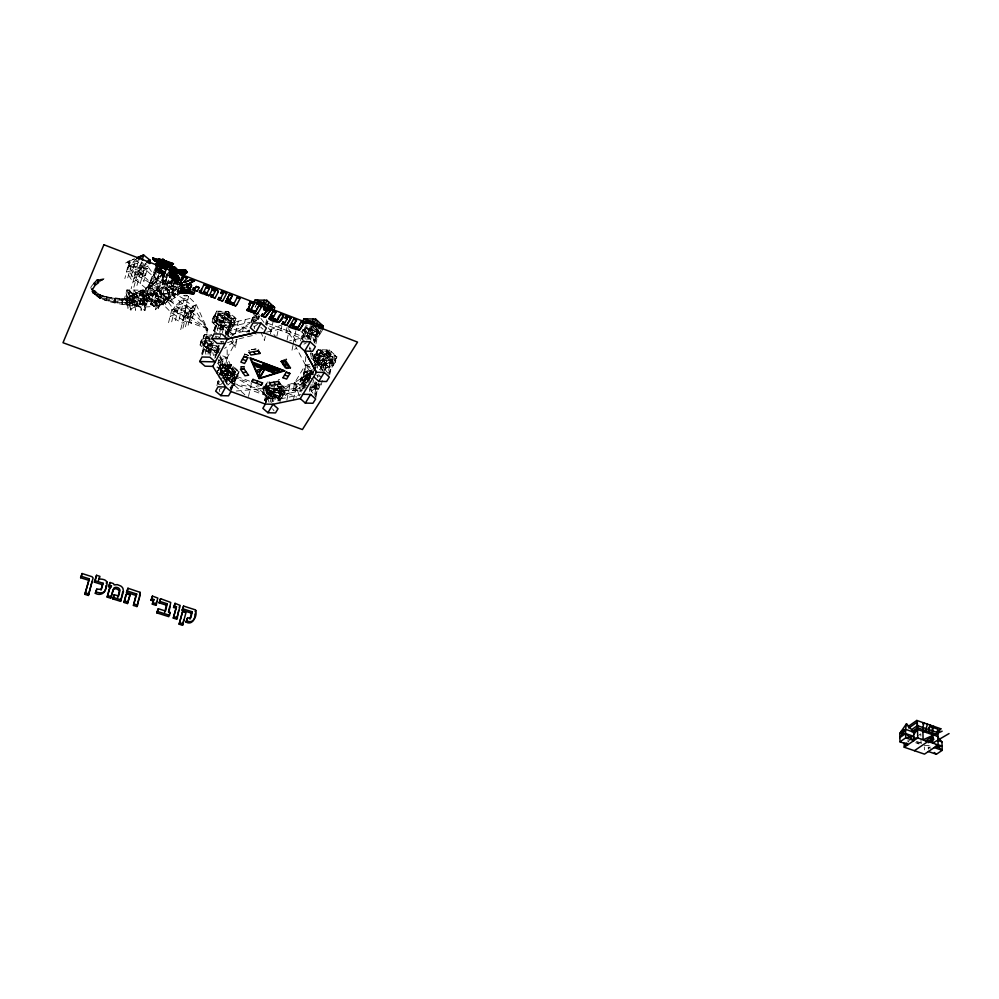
<?xml version="1.0" encoding="UTF-8"?>
<svg xmlns="http://www.w3.org/2000/svg" width="999" height="999" viewBox="0 0 999 999"><rect width="100%" height="100%" fill="white"/><g stroke="black" fill="none" stroke-linecap="round" stroke-linejoin="round"><path stroke-width="0.75" stroke-dasharray="5 3.75" d="M91.858 289.148L93.019 293.107L99.363 297.864L106.631 300.674L106.706 296.865L100.05 294.867L92.67 290.909L92.058 291.72C102.835 303.246 120.23 303.559 134.915 306.331C152.347 308.391 166.833 305.319 180.444 293.119L181.668 286.75M171.928 271.029L166.408 273.938L161.613 275.062C154.545 289.473 137.462 288.699 127.273 298.701L114.985 298.214L114.897 302.747L114.985 298.214L106.706 296.865L106.631 300.674L106.756 297.128L99.663 295.005L93.556 290.372L99.85 295.105L99.55 298.039L93.019 293.107L92.832 289.373L93.894 292.894C110.002 305.706 137.874 306.156 153.933 293.144C161.139 286.626 166.933 273.589 178.334 275.324M106.756 297.128L127.735 299.363L136.963 293.694L154.383 289.922L162.712 283.167L169.618 275.799L175.574 273.576L177.472 277.148L179.096 277.11L179.608 278.396L177.859 278.659L176.898 282.667L178.109 281.606L178.534 280.894L176.224 280.956L175.812 282.555L172.702 279.845L169.693 276.835L169.331 273.414L178.309 282.043M244.63 367.17L241.059 367.058M194.743 292.27L191.933 292.257L192.457 294.205L194.468 293.706L194.793 292.033L194.468 293.706L192.595 293.856L180.519 293.481L180.457 292.183L185.951 293.718L193.806 294.168L194.743 292.994L192.02 292.332L191.758 293.394M192.382 291.745L191.758 293.818L180.444 293.119L177.522 294.156L178.334 285.726L180.944 287.999L184.615 289.061L183.991 293.319M115.01 298.589L122.44 299.013L122.278 304.295L123.189 302.297L121.94 298.639L122.278 304.295L150.562 304.245L153.759 302.572L157.792 287.425L158.279 268.207M94.942 285.914L104.058 278.733L96.99 279.658L93.644 283.241L90.797 287.25L92.058 291.72C102.56 298.064 114.997 297.527 126.299 300.811L127.273 298.701L127.772 302.947L126.798 305.057L126.299 300.811L128.958 298.838L143.481 294.205C151.661 288.162 158.254 278.721 160.901 268.743L155.582 267.245L155.582 268.044L164.56 270.829L164.86 272.752L158.067 288.374L156.056 295.941L167.857 298.751L174.738 295.866L166.396 279.995L148.739 287.512L145.242 300.499L157.093 303.259L160.19 301.96L158.479 308.466L150.1 292.67L146.99 293.993L155.369 309.765L176.411 289.373L166.396 279.995L145.242 300.499M122.178 299.113L122.54 304.046L126.798 305.057M122.665 300.05L122.54 304.046L106.668 300.524L99.363 297.864L92.058 291.72L94.018 288.012M114.897 302.747L115.047 298.514M115.047 299.35L114.947 302.56L114.897 301.798M106.718 297.19L106.668 300.524M99.363 297.864L99.763 297.39C100.724 290.185 98.876 302.397 99.45 295.567M178.858 281.256L178.034 282.18L169.38 273.838L170.392 273.227L178.858 281.256C174.962 284.84 170.217 277.685 170.379 273.676L171.641 273.301L172.365 277.422L175.974 281.481L177.235 282.005L178.833 280.856L178.222 281.88L178.484 281.106L176.898 280.869L178.471 280.095M99.763 297.39L93.019 293.107L93.107 290.809M194.842 292.782L180.757 292.495L160.115 301.348L143.531 300.424L127.772 302.947L115.06 301.161L98.951 296.778L100.287 295.217L94.98 291.021L93.444 293.406L93.544 290.697M93.956 291.271L93.894 292.894L93.019 293.107M94.405 283.129L94.318 285.439L93.644 283.241L97.89 279.683L104.058 278.733L95.18 284.653M94.63 285.677L94.73 283.042L97.89 279.683L98.689 282.292L95.405 285.127M95.005 284.278L95.03 283.604M285.951 358.991L286.663 358.991M309.64 364.647L305.419 364.96L294.767 382.642L293.119 390.659L304.545 386.276L305.794 356.106M144.892 310.577L143.719 293.344L139.91 293.281L142.845 303.996L138.137 299.787L140.747 290.209L144.555 290.272L147.465 301.024L144.892 310.577L130.794 300.674L126.898 289.935L141.958 299.85L146.641 304.096L129.945 303.733L124.238 299.5L126.898 289.935L140.747 290.209L139.286 300.349L139.773 304.558L140.934 306.318L142.295 304.982L143.531 300.424L143.232 291.845L142.083 290.047L129.67 296.278L126.723 299.25L121.578 299.188L123.189 302.297C133.978 308.291 147.29 302.847 158.953 305.756L162.175 304.171L164.048 299.912L169.143 296.029L172.839 290.659C174.588 284.453 172.989 276.511 166.408 273.938C155.744 277.048 145.866 285.627 142.045 296.216L143.669 300.936L141.084 310.489L139.91 293.281L126.049 293.007L128.159 310.214L147.465 301.024L147.765 295.829L147.19 291.296L145.966 289.173L130.794 300.674L128.159 310.214M143.481 294.205L143.769 303.996L144.992 306.081L146.403 304.945M180.444 293.119L180.944 287.999L172.752 286.663L170.28 287.387L167.058 285.552L164.323 281.83L163.124 277.66L163.811 273.689L162.238 270.167L158.104 268.319L155.819 270.717L156.194 271.478C155.145 281.456 157.605 293.856 168.132 297.714L180.557 291.084L182.467 283.641M206.943 333.254L207.255 328.646L196.004 304.021L187.188 295.429L183.704 295.329L186.863 297.44L188.649 296.341L183.404 318.107L192.757 317.045L186.526 305.12L171.791 309.59L168.506 322.814M153.759 302.572C165.122 296.803 165.834 282.018 176.848 275.674L177.997 278.484L173.526 283.654L172.74 294.68L167.844 300.986L163.774 302.222L158.816 305.944L153.759 302.572L149.238 297.153L147.927 291.059L148.614 285.652L155.582 267.245L156.169 269.58L148.614 285.652L151.96 286.288C153.084 293.207 157.168 299.75 163.898 302.335M128.696 265.871L129.046 261.101L134.341 258.878M185.077 288.649L178.634 287.225L178.184 291.833L180.757 292.495L180.519 293.481L177.522 294.156L180.757 292.495L182.08 286.476L157.792 287.425L152.635 284.49L136.076 274.762L129.658 265.909L129.046 261.101L134.316 258.991M180.519 293.481L181.231 286.226M180.757 292.495L181.443 285.477M180.944 287.999L180.457 292.482L188.099 293.606L189.123 289.698L181.331 290.209L178.184 291.833L180.994 291.883L181.393 287.837M190.797 289.71L189.81 293.669L181.606 292.794L181.843 290.409L188.137 292.57L192.52 293.107L194.668 292.058L194.48 293.743M181.606 292.719L181.768 293.481L182.442 286.763M181.768 293.481L182.655 286.014M184.153 293.694L184.852 287.849L183.641 287.3L182.904 293.594L184.428 287.6L179.058 288.212C181.331 290.759 187.45 287.6 184.515 292.545L183.029 293.494L182.005 292.507L182.992 284.34M183.104 287L182.255 291.858L180.994 291.883M182.904 293.594L183.404 288.624M183.853 286.501L183.029 293.494L181.681 293.356M182.005 292.507L183.504 291.808L183.853 288.386M183.841 290.185L184.241 286.838M179.058 288.212L182.68 289.922L184.103 289.548L184.34 287.188M184.977 289.71L184.278 293.494M185.539 291.209C185.477 297.739 185.065 288.261 188.124 289.76L186.975 293.669L187.712 289.248M185.402 293.718L186.051 288.436M185.764 292.52L186.014 290.085L185.277 292.994L194.68 292.919L192.083 292.907L190.946 292.432L191.071 291.209L181.094 288.998M185.951 293.718L186.276 291.446M186.039 293.718L185.29 293.644L186.039 293.718L186.776 288.786M186.164 293.718L186.751 290.247L186.001 293.182M186.526 292.495L187.05 289.086M187.038 293.681L187.487 290.372L185.826 289.585L185.327 292.407L186.064 292.632L188.137 292.57L188.649 289.735L190.984 290.896L190.734 293.256L189.773 293.419M187.288 293.406L187.924 288.474M182.255 291.858L187.775 291.596L188.012 289.31L187.025 293.194M188.099 293.606L188.424 290.884L187.487 290.372M188.274 293.356L188.873 288.898M187.775 291.596L188.774 291.533L188.973 289.523L188.087 293.019L181.356 291.521M188.761 293.581L189.735 289.623M189.111 292.407L189.273 290.809M188.774 291.533L189.573 289.648L191.371 290.047M189.81 293.669L190.472 289.61L191.209 289.985M189.96 293.294L190.472 289.61M189.385 291.458L190.447 291.458L190.609 289.885L189.81 293.069M188.424 290.884L190.759 292.033L190.597 293.531L190.984 290.896M191.758 293.818L191.933 292.257M193.094 292.033L192.457 294.205L192.67 292.195L192.52 293.107M192.795 293.194L192.957 291.633M159.116 269.268L159.241 268.281L159.965 268.768L158.729 269.967L159.715 273.651L163.811 273.689L164.86 272.752L164.56 270.829M164.186 271.353L162.712 283.167L158.466 299.238M244.48 366.708L243.931 367.045M189.847 292.707L190.035 291.558M248.489 355.394L244.73 353.996L244.543 354.745M172.34 279.508L171.603 284.428L172.74 294.68L173.526 283.654L181.006 282.417M185.327 292.407L181.806 290.697L182.18 288.311L183.641 287.3M160.951 268.444L159.965 268.768M184.128 292.008L184.852 287.849M164.735 271.641L162.712 283.167C175.112 300.674 194.755 311.089 207.255 328.646L208.803 330.632M181.331 290.209L181.918 287.662M186.064 292.632L186.551 289.91M178.796 276.036L177.897 276.149L177.622 279.295L175.237 279.295L174.163 277.023L170.354 275.861L171.678 273.976L173.676 273.788M178.059 275.724L173.077 276.473L169.006 275.262L176.898 282.667L179.083 280.969M180.744 282.792L173.526 283.654L162.712 283.167L157.417 280.132L152.635 284.49L148.614 285.652L158.179 276.985L161.613 275.062L167.033 278.197L171.603 284.428L162.15 293.306L158.953 305.756L155.307 306.88L150.562 304.245L146.528 298.838L144.768 292.744L145.966 288.311L152.647 284.503L156.381 264.86M332.954 365.859L333.716 361.863M334.428 359.253L335.202 355.257M335.164 362.3L335.926 358.304M319.293 362.537L313.361 360.289L317.345 353.708L318.144 349.712L326.611 350.874L336.863 356.818L336.101 360.801L332.03 367.332L320.704 367.07L313.361 360.289L314.148 356.306L318.144 349.712L329.545 349.962L336.863 356.818L332.792 363.349L332.03 367.332M330.444 355.532L331.218 351.523M314.573 366.283L316.908 360.651L321.928 365.284L328.109 373.476L330.482 361.201L333.254 356.73L328.259 352.06L320.479 351.898L317.757 356.393L315.347 368.531L318.082 364.048L316.908 360.651L320.479 351.898L327.472 356.056L332.48 360.726L329.658 365.459L322.689 371.241M329.845 374.4L333.254 356.73L319.692 355.894L316.958 360.377L321.978 365.01L329.72 365.184L333.254 356.73L317.757 356.393L321.978 365.01L320.704 367.07L321.491 363.099L326.611 350.874L329.545 349.962L328.771 353.958L324.725 360.552L316.958 360.377L332.48 360.726L328.259 352.06L319.692 355.894L324.725 360.552M323.276 367.132L324.063 363.149M319.33 387.712L320.105 383.753L318.431 389.135L309.84 388.936M322.689 370.966L326.611 350.874L314.148 356.306L321.491 363.099L332.792 363.349L326.611 350.874M326.173 353.908L326.948 349.912M322.252 380.307L321.478 384.265L318.431 389.135M324.55 371.079L328.259 352.06M152.035 286.051L153.297 281.306L157.417 280.132L142.058 266.608L135.789 259.303L129.046 261.101L124.863 278.584M319.043 365.534L319.83 361.551M314.785 393.956L316.92 383.104L315.597 381.905L312.862 383.004L316.92 383.104L312.724 384.99L316.146 387.05L317.869 382.917M315.909 389.073L316.683 385.127M320.891 370.529L322.764 361.026L317.757 356.393L327.422 356.343L332.43 361.001L325.886 364.235L318.818 370.254M315.896 397.639L318.768 383.017L309.927 388.311M315.035 361.838L315.821 357.854M316.433 355.219L317.232 351.223M309.428 391.408L310.901 384.028M312.812 374.8L313.336 372.152L304.683 371.953L300.824 378.334L300.012 382.292L305.657 387.375L306.443 383.429L300.824 378.334L313.099 372.964L304.683 371.953L303.883 375.924L300.012 382.292L305.881 384.478L303.559 382.38L306.206 378.034L310.427 376.136L307.005 374.076L304.358 378.421L301.898 390.609L274.688 396.166L268.731 398.389L256.119 385.951M311.176 391.758L313.549 379.795M319.942 353.771L320.729 349.775M317.27 368.156L320.479 351.898L330.482 361.201L321.978 365.01M323.514 371.403L318.082 364.048L312.188 353.496L311.426 357.679L310.364 353.034L319.643 356.168L315.771 367.295M314.523 341.683L316.72 330.769L318.007 328.609M315.659 336.963L316.471 332.954M315.934 343.893L318.693 330.145L316.296 327.884M308.966 382.217L309.628 378.883M309.915 377.46L311.488 369.543L312.6 373.102M322.24 327.747L319.093 333.004L318.294 337.025L306.743 336.775L300.911 331.343M314.26 358.803L315.06 354.807M319.218 335.477L320.017 331.468M314.31 362.824L316.745 350.911L319.643 356.168L313.037 367.008M186.776 291.683L187.213 289.76M301.686 383.791L302.485 379.845M302.997 377.372L303.796 373.414M312.437 369.755L303.796 373.014L305.419 364.96L295.679 346.516M310.751 339.061L313.486 325.574M306.431 375.986L307.23 372.015M304.008 388.948L307.005 374.076L313.461 374.225M193.956 292.807L194.168 291.745L193.806 294.168L194.156 293.007M293.431 400.025L296.691 384.091M310.452 325.799L306.743 336.775L308.017 334.628L318.631 330.419L314.697 341.745M306.893 340.197L308.841 330.607L303.696 325.786M308.941 338.973L311.588 325.949L305.806 325.824L306.443 328.371M300.899 380.844L301.698 376.898M302.485 340.284L305.544 325.412L311.875 333.529L317.045 338.374L314.26 343.007M305.032 335.177L305.856 331.168M180.732 329.608L186.526 305.12L194.156 310.864L184.977 311.526L192.757 317.045L182.367 323.139L170.13 316.171L184.977 311.526L191.134 323.526L196.004 304.021L189.798 309.49L184.865 316.845L207.255 328.646L204.108 330.632M286.875 400.112L289.885 385.527M300.587 340.884L302.859 329.807L316.72 330.769L311.588 325.949L307.567 332.767L303.796 329.245M146.99 293.993L158.804 296.803L176.411 289.373L164.685 286.488L157.792 289.423L167.857 298.751L157.093 303.259L146.99 293.993L157.792 289.423L166.159 305.257L170.28 287.387L177.36 281.131L177.997 278.484L170.042 270.991L163.923 274.65L163.124 277.66L156.044 279.121L164.86 272.752L155.757 270.105L148.614 285.652L156.194 271.478L158.729 269.967L157.455 268.294L155.819 270.717L164.485 273.239L163.674 270.754L157.642 269.006M263.087 386.113L268.768 388.211L274.688 396.166L279.732 400.611L282.242 388.623L279.57 386.251L280.881 390.909M279.782 402.859L283.104 386.963M280.082 383.666L285.751 388.711L282.03 394.93L281.206 398.863L270.205 398.589L262.824 392.12L263.674 388.186L267.32 381.905L269.842 381.968M282.055 397.452L282.867 393.519M283.266 391.171L284.091 387.225M293.119 343.906L295.879 330.706M293.019 345.317L291.87 350.824L296.703 348.151M284.078 394.068L284.902 390.134M280.819 385.776L285.751 388.711L284.927 392.657L281.206 398.863L275.387 396.728M278.009 400.961L279.708 392.882L282.242 388.623L267.17 388.274L264.573 400.374L264.972 402.222L267.07 396.128L276.336 388.386L303.509 382.654L311.488 369.543L306.268 384.665M278.696 398.801L279.52 394.88M270.205 402.073L272.203 392.694L267.17 388.274L268.506 385.989L269.867 390.646M285.951 332.392L287.175 326.611M271.691 402.647L274.7 388.449L279.708 392.882L281.356 392.844L278.446 401.248M272.702 398.651L273.539 394.73M273.551 401.573L277.235 384.165M287.05 340.135L288.486 333.354L286.376 330.344L265.996 322.59M280.856 330.457L281.83 325.924M265.647 402.759L269.68 383.991M268.531 397.127L269.368 393.194M268.731 398.389L270.442 390.397L294.767 382.642L311.875 371.016M275.349 384.153L270.205 398.589L271.366 396.628L279.708 392.882L266.333 392.195L268.007 388.099M263.649 390.696L264.498 386.763M265.647 387.275L266.496 383.341M264.51 393.594L265.359 389.66M276.848 336.276L278.309 329.483L281.293 328.409M267.32 381.905L266.471 385.851L262.824 392.12M270.454 333.841L273.039 321.99M248.501 396.478L251.436 383.229M265.547 324.625L266.733 319.23M266.983 325.324L267.882 321.241M265.297 336.313L264.398 340.447L261.001 332.392M256.456 316.658L257.367 312.637M253.259 313.723L258.242 318.294L259.141 314.273M248.963 332.842L249.6 330.057L228.484 334.802M251.423 322.015L252.335 317.982M251.611 322.178L254.033 311.451M253.271 321.553L254.832 314.635M231.231 390.184L235.527 371.391L230.332 366.833L222.727 366.658L219.743 373.663M226.973 377.622L226.061 381.568L234.628 381.768L235.514 377.822L239.061 371.466L229.233 365.584L220.292 364.535L216.696 373.439L220.292 364.535L231.456 364.797L237.337 369.955L236.438 373.901M226.211 365.946L217.982 363.524L227.56 378.871L234.166 385.726L236.326 376.386M237.35 376.86L238.249 372.914M232.28 370.267L233.192 366.321M242.545 331.643L245.304 319.58M232.105 381.705L233.004 377.772M223.539 381.506L229.233 365.584L231.456 364.797L230.544 368.743L227.023 375.149L219.43 374.975M219.855 355.582L229.358 371.066L232.755 383.541L230.632 389.685L230.344 387.862L224.575 379.77L225.562 375.549L220.354 371.029L229.358 371.066L234.565 375.612L250.287 381.406M235.489 333.291L238.299 321.166M227.997 368.693L228.921 364.735M225.324 382.505L229.233 365.584L216.833 370.954L235.514 377.822L229.233 365.584M226.311 384.29L230.332 366.833L221.803 370.617L219.368 375.249M231.094 341.446L235.264 347.415L237.138 339.31L256.031 334.677M221.915 368.544L222.839 364.598M233.242 320.941L234.178 316.92M218.656 384.103L219.293 381.393M220.829 374.787L222.727 366.658L234.628 375.337L232.155 379.945L227.435 383.778M228.072 311.388L232.317 325.399L231.381 329.395L219.892 329.158L211.963 322.078L212.937 318.069L216.508 311.164L228.072 311.388L235.976 318.544L235.04 322.552L231.381 329.395L227.123 315.409L228.072 311.388L212.937 318.069L220.854 325.15L232.317 325.399L235.976 318.544L225.799 312.6L216.508 311.164L215.534 315.172L211.963 322.078L229.82 323.152L231.368 322.477L226.923 313.599L219.031 313.436L216.583 318.144L213.886 332.13L216.096 325.649L225.899 317.894L231.306 322.764L249.588 330.12M232.218 327.847L233.142 323.838M234.203 324.113L235.14 320.105M220.042 361.975L225.362 365.622L227.235 357.58L227.085 346.616M218.581 369.955L219.505 366.009M227.248 334.141L229.82 323.152L232.305 318.469L226.923 313.599L218.007 317.732L224.026 325.824L233.291 335.002M228.771 329.345L229.708 325.337M227.834 337.562L232.305 318.469L225.974 317.607L216.583 318.144L221.041 326.998L228.883 327.16L231.368 322.477L225.974 317.607L223.489 322.315L218.069 317.445L215.559 322.44L218.344 332.717M216.92 385.739L219.068 376.548M223.039 360.776L220.255 372.727L228.459 374.962M215.06 357.005L218.381 345.829L216.708 350.075L208.991 349.912L203.634 345.217L200.037 345.142L200.999 341.159L204.458 334.478L211.688 334.628M219.593 338.761L225.799 312.6L232.317 325.399M216.608 352.197L217.545 348.226M222.515 329.208L223.464 325.212M217.145 353.833L219.043 345.829L216.633 350.362L217.183 353.696L214.748 358.341M222.39 332.704L226.923 313.599L221.99 322.989L219.693 332.642M220.941 344.056L221.566 341.408M228.933 317.045L229.882 313.024M159.89 272.977L161.164 267.994M214.872 338.698L215.509 336.051M218.094 327.547L219.056 323.551M219.892 329.158L225.799 312.6M224.488 315.359L225.437 311.338M213.774 323.688L214.735 319.692M219.181 352.247L207.892 351.998L210.989 342.57M207.967 354.17L209.94 345.929L211.738 342.507M218.169 315.222L219.131 311.213M209.228 354.283L212 342.732M214.448 332.542L219.031 313.436L225.899 317.894L218.007 317.732M210.452 352.06L211.401 348.089M210.177 355.806L213.699 341.109M223.451 377.947L224.438 373.863M179.121 319.455L184.066 299.051L188.649 296.341M206.081 338.511L207.043 334.528M202.697 354.27L206.955 336.675L210.564 336.763M212.775 320.517L213.736 316.508M206.106 350.449L207.068 346.478M214.723 316.745L215.684 312.737M175.325 320.654L179.92 301.785L184.066 299.051L192.807 306.518L207.255 328.646L183.092 320.167L171.041 312.5L160.115 301.348L158.379 295.304L154.383 289.922L149.65 287.25L145.966 288.311L133.941 278.434L127.485 269.018L128.359 265.771L141.746 262.075L147.34 268.644L134.74 275.487L131.131 288.761M200.811 343.619L201.786 339.648M202.697 339.985L203.671 336.001M213.674 335.739L204.458 334.478L203.484 338.461L200.037 345.142L207.892 351.998M201.823 346.703L202.797 342.732M217.295 352.984L216.633 350.362L208.916 350.187L201.661 353.346L204.021 348.801L211.813 348.976L213.524 355.432L217.183 353.696L211.813 348.976L205.931 340.946L210.327 338.898L206.955 336.675L204.595 341.233L201.848 355.169L204.021 348.801L212.487 342.07M171.691 321.803L175.637 305.682L179.92 301.785L187.849 299.625M185.439 326.823L189.798 309.49M194.281 291.92L193.881 293.494L177.934 289.947L178.634 287.225M194.543 293.019L194.793 292.033M188.112 325.274L192.807 306.518L195.816 304.757M191.071 291.209L190.597 293.107L180.607 290.896M182.904 328.296L186.626 313.511L194.83 308.716M192.482 293.556L192.745 292.495M188.724 293.007L189.573 289.648M181.706 291.708L182.904 287.025M185.277 292.994L182.842 292.332L184.128 287.3L185.364 287.562M184.053 292.67L184.79 289.81M176.011 275.075L174.663 280.244L172.777 279.695L178.696 277.185L178.047 279.695L174.663 280.244L180.107 277.934M175.362 280.157L176.773 274.75L173.726 276.049M176.623 279.92L177.622 276.074L173.239 277.934M178.322 275.774L177.285 279.745L178.122 279.383M176.411 289.373L148.739 287.512L158.804 296.803L173.052 302.372L177.36 285.726M179.408 278.234L179.658 277.247L173.376 279.907M190.734 293.256L190.946 292.432M168.032 297.714L174.063 274.737M173.714 279.97L175.05 274.862L173.913 275.349M162.7 294.63L168.332 272.652M172.702 279.845L167.058 285.552L169.618 275.799L173.639 271.74M164.46 300.162L162.762 306.668L154.395 290.871L152.66 297.39L164.46 300.162L154.395 290.871M155.369 309.765L158.804 296.803L166.396 279.995M150.562 304.245L154.383 289.922M160.839 269.031L160.989 268.394M157.705 267.769L155.757 270.105L156.194 271.478L163.811 273.689L159.715 273.651L161.938 265.297M140.197 283.704L145.692 263.261L157.417 280.132M134.428 275.899L138.386 261.263M133.854 287.237L138.224 271.104L145.692 263.261M141.746 262.075L138.274 274.787L145.617 275.075L141.746 262.075L134.74 275.487L128.359 265.771L147.34 268.644L140.047 268.207L126.661 272.015L132.942 282.105L145.617 275.075L140.047 268.207L143.856 281.668L148.077 265.896L138.224 271.104L133.941 278.434L146.603 271.403M136.95 285.514L142.058 266.608L148.801 263.149M141.958 299.85L144.555 290.272L140.884 290.734L142.045 296.216L146.004 295.667L143.531 300.424M143.769 303.996L147.19 291.296M131.006 276.885L135.789 259.303L129.658 265.909M139.773 304.558L143.232 291.845M127.735 277.809L131.831 262.799L141.021 260.14M133.903 304.87L136.963 293.694L135.976 292.207L133.816 296.878L133.491 301.261L134.915 306.331L137.05 301.648L136.963 293.694M128.983 304.932L131.606 295.379M126.336 304.395L127.997 298.389M244.518 354.308L245.642 354.745M173.351 277.36L169.331 273.639L163.124 277.66L164.76 272.078L166.021 271.079M98.951 296.778L99.663 295.005M169.331 273.639L169.693 276.835L175.774 282.542L178.297 281.381L178.034 282.18L178.297 281.381L170.379 273.676L169.318 274.25L177.185 281.581L178.484 281.106L178.222 281.88M309.353 378.421L310.302 375.487L310.539 377.397M215.172 357.08L219.043 345.829M227.372 334.203L231.306 322.764L259.39 316.371L232.068 335.714M219.643 384.84L217.545 383.042L219.231 378.184M220.479 374.538L221.741 370.891M254.383 321.378L252.235 319.418L253.546 315.584M266.408 325.037L267.744 321.178M315.085 397.115L317.207 390.971L314.485 380.969M328.721 375.274L330.881 369.031L327.422 356.343M171.678 273.976L169.281 274.862L177.46 282.542L178.721 281.268L169.43 272.577M231.443 390.134L235.989 377.722L227.235 357.58L221.466 355.432M265.884 402.709L270.442 390.397L301.898 390.609L294.767 382.642L274.688 396.166L267.07 396.128L235.989 377.722L218.094 361.401M177.897 276.149L172.914 276.885L172.577 273.139L179.982 280.195M219.593 374.687L222.727 366.658L233.117 375.736L234.628 375.337L230.332 366.833M224.837 337.525L228.821 327.435L220.966 327.272L213.649 330.344L217.982 334.328M232.305 318.469L228.883 327.16L221.99 322.989L216.583 318.144M221.865 377.085L224.65 379.495L232.218 379.67L235.527 371.391L221.803 370.617L227.023 375.149M317.67 330.594L315.859 335.077L317.045 338.374L313.636 340.085M165.884 270.517L163.923 274.65L166.908 267.932M309.965 377.385L313.986 367.694M178.546 277.06L174.513 279.358L173.351 279.008L173.077 276.473L169.718 276.823M181.618 289.41L182.692 286.95M165.759 270.579L163.923 274.65L165.784 271.466M163.124 277.66L166.408 270.404M185.202 316.146L183.092 320.167L193.494 314.061M205.956 354.333L203.559 345.492L205.994 340.659L209.603 340.746M213.649 330.344L216.096 325.649L224.026 325.824L226.473 335.002M227.56 334.29L229.445 330.681L228.821 327.435M210.177 339.51L206.955 336.675L203.634 345.217L217.645 346.104L208.991 349.912L204.595 341.233L205.994 340.659L211.363 345.379L212.537 343.156M219.106 345.554L216.708 350.075L209.94 345.929L204.595 341.233M225.299 334.053L231.306 322.764M222.839 343.169L223.651 341.646L216.908 341.208M217.794 352.547L219.63 349.126M244.867 394.742L227.56 378.871L227.235 357.58L237.138 339.31L224.6 348.414M256.219 304.92L255.007 307.143L255.819 306.905M162.275 270.991L159.715 273.651L156.194 271.478L157.78 272.365L158.916 271.503L157.143 270.567L156.056 266.995L156.169 269.58L164.76 272.078M217.545 383.042L218.731 380.869M252.235 319.418L254.183 315.834M218.569 372.465L224.45 377.572L231.456 364.797M258.242 318.294L259.453 316.096L258.491 320.354L252.947 321.603M266.209 323.439L267.52 321.066M234.628 381.768L238.162 375.412L239.061 371.466L220.292 364.535M268.981 402.247L266.271 392.482L268.768 388.211L276.336 388.386L296.666 397.053M266.608 402.098L264.573 400.374L270.442 390.397L257.517 385.651M269.106 385.814L263.674 388.186L271.041 394.667L274.7 388.449M278.284 386.276L281.418 392.57L278.883 396.815L273.876 392.382L277.572 386.113L284.927 392.657L266.471 385.851L269.006 385.914M310.776 329.97L318.693 330.145L315.909 334.79L310.776 329.97L312.799 326.548M322.377 330.219L318.294 337.025L312.237 334.715M314.697 369.692L301.935 390.459L306.156 378.309L309.628 377.585M314.635 369.78L304.583 386.138L303.509 382.654L307.005 374.076L310.152 376.948M321.491 363.099L329.545 349.962M311.476 391.171L316.084 387.337L318.768 383.017M314.523 395.279L317.207 390.971L312.25 386.313M328.109 373.476L330.881 369.031L325.886 364.235L315.272 364.248M157.205 267.233L155.856 269.093L165.272 271.828L165.16 270.617M97.84 280.981L104.058 278.733L98.739 280.994L95.742 284.827L94.081 282.892L90.797 287.25M909.427 740.271L908.004 742.17L907.966 740.359M130.107 265.284L127.485 269.018L140.871 265.185M93.444 293.406L92.695 290.909L99.238 295.804L100.05 294.867L94.418 290.497M177.46 282.542L178.721 281.268M248.539 350.836L249.5 350.387M163.774 302.222L168.132 297.714M227.76 385.127L235.989 377.722L250.337 383.004M220.417 384.827L227.56 378.871L234.565 375.612M312.3 326.548L303.883 333.504L301.136 338.174L289.648 340.821M254.945 321.316L259.89 317.245M170.354 275.861L173.739 274.488L174.163 277.023L171.766 277.884L170.579 277.272L176.174 282.542M171.803 276.323L172.79 275.537M246.765 332.255L249.176 330.494M253.996 326.973L257.605 324.325M278.072 400.674L303.509 382.654L307.48 386.251M170.354 274.313L169.006 275.262L171.766 274.725M918.568 735.364L920.803 733.815L920.891 736.887M278.434 379.632L279.633 379.583M244.043 366.296L240.409 367.058L243.906 366.471M169.618 275.799L173.327 273.464M303.796 373.014L310.876 368.569L305.419 364.96L312.063 374.375M315.684 365.559L318.082 364.048L315.185 358.803L313.599 351.935M217.645 363.436L227.235 357.58L220.292 358.004M185.851 296.253L187.188 295.429M179.82 277.597L177.972 278.109L179.957 278.097M125.612 263.037L129.046 261.101L131.831 262.799L138.224 271.104L152.647 284.503M303.946 344.168L306.343 342.832M169.443 275.662L170.492 275.087M264.573 400.374L271.303 396.903L278.821 397.09L281.356 392.844L276.336 388.386M221.591 388.149L219.231 389.348L219.892 391.87M316.571 328.484L318.631 330.419L315.859 335.077L307.967 334.902L301.136 338.174L266.82 325.112M172.914 276.885L174.063 276.361M225.774 332.38L229.445 330.681L249.176 326.223M124.238 299.5L144.555 290.272L144.818 305.769M270.08 329.982L282.093 324.675M174.001 275.012L175.137 274.525M220.117 348.276L208.841 348.027L200.999 341.159L209.453 337.55M173.601 276.511L177.41 274.9M173.476 276.985L177.298 275.362L176.061 280.082L178.172 279.183M173.414 277.247L177.223 275.637M173.339 277.547L177.148 275.936M173.102 278.459L178.596 276.111L172.964 278.971M174.051 280.032L179.545 277.71M221.453 369.006L226.798 366.758M220.542 372.952L225.874 370.704M229.071 375.636L234.403 373.414M319.018 354.295L324.638 351.985M318.231 358.291L323.851 355.981M326.348 361.114L331.955 358.816M305.594 376.398L311.089 374.163M304.795 380.357L310.065 378.221M176.473 282.28L178.209 281.681L169.318 273.064M218.843 360.589L227.235 357.58M227.46 342.732L235.926 339.747M178.359 281.194L175.974 281.481M179.845 277.235L177.834 277.61L176.598 279.083L175.449 274.363M177.884 279.957L179.121 279.57M185.864 307.867L171.041 312.5L175.637 305.682L187.188 302.372M177.26 281.256L178.534 280.894L177.185 281.581L176.224 280.956M177.472 281.081L178.771 280.744M177.622 280.881L178.933 280.557M177.135 282.23L175.812 282.555L177.36 281.131L172.752 286.663L178.546 285.876M92.058 291.72L94.98 291.021M230.382 326.71L251.561 321.915M266.671 332.118L278.309 329.483M282.267 390.921L302.709 386.625M280.607 398.863L301.099 394.593M176.898 282.03L177.697 281.868M181.843 290.409L181.606 292.794M181.493 289.585C164.036 296.241 144.88 293.044 127.922 300.986L115.072 299.725L99.238 295.804M178.609 276.523L173.664 278.259L174.513 279.358M177.859 279.071L179.258 278.821M251.573 349.625L255.619 348.926M251.273 349.712L256.543 348.951M178.209 281.681L176.461 282.267L177.235 282.005L172.365 277.422M285.427 359.328L286.838 359.39M177.76 280.432L179.208 280.244M236.351 391.009L268.768 388.211M190.447 291.458L191.221 291.383M179.121 280.319L177.984 280.394L178.571 280.694M924.275 745.716L931.168 745.341L928.308 749.113L928.133 743.094M180.981 282.242L162.712 283.167L159.828 265.309M186.451 289.897L182.68 289.922L183.179 287.625L184.103 289.548M176.898 275.687L178.534 275.674M293.119 390.659L301.898 390.609M130.794 300.674L147.465 301.024L126.898 289.935M212.937 318.069L235.976 318.544M96.99 279.658L97.89 279.683L97.79 282.28L96.99 279.658L98.739 280.994L95.342 283.841L94.081 282.892M223.489 322.315L235.04 322.552L227.123 315.409L215.534 315.172L216.933 319.643M307.567 332.767L319.093 333.004L316.558 327.897M302.859 329.807L308.017 334.628L315.909 334.79L308.841 330.607M209.178 338.586L203.484 338.461L204.895 342.782M205.931 340.946L210.589 341.046M200.999 341.159L212.325 341.408M211.363 345.379L217.033 345.504L218.731 350.824M321.928 365.284L329.658 365.459M311.026 376.086L303.883 375.924L309.765 378.122L306.206 378.034L307.542 379.245M222.502 375.262L233.117 375.736L235.527 371.391L220.354 371.029L224.65 379.495L233.117 375.736L230.344 387.862L235.989 377.722L227.56 378.871L219.917 378.683M312.275 378.459L304.358 378.421L306.443 382.654L303.559 382.38L306.618 382.455M308.928 378.534L304.358 378.421L308.441 382.118M224.45 377.572L235.514 377.822M224.575 379.77L232.155 379.945M310.627 384.99L319.205 385.189L313.099 382.917M311.576 386.95L316.146 387.05M310.002 387.187L316.084 387.337M177.909 283.541L162.712 283.167L162.462 271.328M273.876 392.382L281.418 392.57L273.027 386.051L268.831 387.924L266.333 392.195L271.366 396.628L278.883 396.815L272.203 392.694M271.041 394.667L282.03 394.93L277.26 385.527M249.363 331.493L229.445 330.681L235.264 347.415M131.443 300.362L130.295 300.15L130.082 296.528M232.755 383.541L270.442 390.397L274.688 396.166L276.361 402.435M180.869 289.86L190.859 292.07M173.526 283.654L177.485 284.565M160.19 301.96L148.351 299.188L150.1 292.67L160.19 301.96M229.358 371.066L217.033 367.57L218.918 359.565L224.201 380.969M160.926 268.981L156.294 267.632L155.769 268.669L165.559 271.516M158.104 268.319L160.814 269.28M156.493 268.094L160.827 269.355M156.618 269.118L164.548 271.428L163.374 272.377L161.401 272.228L162 273.589L157.78 272.365L159.715 273.651M155.757 270.105L164.86 272.752M916.67 741.445L921.577 743.131M915.596 742.744L918.968 743.893L918.868 740.097M928.258 747.302L930.918 748.214M267.108 395.979L232.779 383.404L234.166 385.726M277.572 385.689L285.751 388.711M263.674 388.186L282.03 394.93M299.375 395.941L294.767 382.642L304.545 386.276M244.505 354.083L248.476 355.569M207.093 343.431L214.061 346.029M300.824 378.334L308.916 381.356M304.683 371.953L310.851 374.263M226.935 335.489L229.845 336.576M305.419 364.96L313.898 368.132M221.741 317.52L228.858 320.217M219.106 320.404L226.174 323.077M314.148 356.306L332.792 363.349M286.376 330.344L301.561 336.126M222.702 313.511L229.807 316.208M318.144 349.712L336.863 356.818M306.094 328.034L319.093 333.004M180.557 291.084L182.842 292.332M184.066 299.051L167.183 289.235L169.143 296.029L167.844 300.986L164.048 299.912L162.15 293.306L157.792 287.425M316.87 375.174L319.38 376.648M322.764 361.026L329.72 365.184M225.562 375.549L232.218 379.67M181.806 290.697L180.769 289.298L184.49 289.822L190.634 292.732M184.865 316.845L173.339 309.091L162.15 293.306L175.637 305.682L207.255 328.646M171.766 277.884L173.351 279.008M93.644 283.241L95.742 284.827M97.815 281.631L98.689 282.292M916.682 742.007L918.968 743.893M311.089 357.917L318.082 364.048M203.559 345.492L208.916 350.187M266.271 392.482L271.303 396.903M217.62 336.301L220.816 339.136M305.307 341.908L301.136 338.174L301.673 339.897L303.883 333.504L311.875 333.529L314.335 342.707M215.559 322.44L220.966 327.272M260.839 327.272L262.987 329.233M318.531 374.637L321.503 377.36M148.689 297.927L158.816 307.205M148.963 296.903L159.078 306.193M157.642 289.96L167.72 299.288M310.914 340.272L307.967 334.902L302.809 330.082L305.294 339.048M167.72 274.975L177.672 284.515M178.883 276.461L176.96 274.638L176.511 277.01L177.622 279.295M174.55 272.69L180.844 278.721M174.538 273.102L180.782 278.996M174.6 273.214L180.794 279.171M173.614 272.939L180.632 279.258M173.664 273.127L180.657 279.695M172.602 272.44L180.257 279.857M172.665 273.077L180.132 279.87M172.053 273.177L179.808 280.207M172.502 273.913L179.72 280.519M169.942 271.603L179.42 280.632M171.378 273.439L179.345 280.831M169.555 272.115L179.158 280.956M288.486 333.354L295.804 341.983M268.269 327.847L275.637 336.538M260.914 318.419L263.986 322.54M129.046 261.101L130.469 263.012M309.977 389.16L312.999 393.219M309.465 347.053L311.039 349.163M255.607 315.696L259.453 320.991M272.577 408.791L274.038 410.864M294.767 382.642L301.298 391.958M219.618 357.367L225.362 365.622M175.724 279.083L174.425 274.35M288.499 328.733L296.653 341.795M182.58 290.222L183.504 291.808M311.463 352.197L309.303 348.314L310.102 351.848M157.093 303.259L148.739 287.512L162.962 293.019L174.738 295.866L164.685 286.488L173.052 302.372M121.94 298.639L122.902 300.512M135.664 292.52L134.39 290.06L131.768 299.638L137.325 303.858L133.554 293.132L135.552 310.352L138.149 300.799L137.288 298.426M271.366 396.628L267.17 388.274L282.242 388.623L278.821 397.09L279.732 400.611M304.77 327.997L308.017 334.628M177.472 277.148L178.047 278.484M178.996 278.509L178.596 277.36M179.62 278.296L179.308 277.235M126.049 293.007L129.945 303.733M204.458 334.478L208.841 348.027M216.284 336.163L217.195 339.048M216.508 311.164L220.854 325.15M278.733 390.184L280.057 394.842M317.058 374.937L317.744 377.497M253.996 326.011L254.695 328.646M315.996 327.772L317.195 332.63M307.967 334.902L309.166 340.184M312.188 353.496L314.348 362.987M270.442 390.397L272.465 401.473M106.706 296.865L106.781 299.35M166.408 273.938L167.058 285.552M114.985 298.214L115.072 299.725M114.922 298.639L115.06 301.161M924.312 747.015L924.387 749.862M920.941 738.423L921.103 744.555M128.958 298.838L129.783 305.819L131.381 302.347L130.569 295.379L128.958 298.838M133.504 300.724L130.881 310.277L128.859 293.057L132.667 303.783L127.06 299.563L129.708 289.997L133.504 300.724M219.031 313.436L215.622 322.153L221.041 326.998L229.82 323.152L219.031 313.436M129.758 262.063L128.871 263.486L127.335 262.063L129.758 262.063M208.029 329.633L207.093 330.956L205.682 329.633L208.029 329.633M194.156 310.864L183.866 316.945L171.791 309.59L194.156 310.864M328.771 353.958L317.345 353.708L336.101 360.801L328.771 353.958M230.544 368.743L219.368 368.494L238.162 375.412L230.544 368.743"/><path stroke-width="1.5" d="M155.981 266.146L159.49 264.335L158.754 262.175L163.249 259.54L167.345 266.92L166.583 268.968L167.82 267.407L163.961 259.74L162.537 259.328L157.892 264.26L157.78 266.196C160.439 263.574 158.267 268.082 159.44 264.248L161.289 263.536M181.269 273.202L181.993 272.24L181.019 274.213L181.531 272.252M183.154 273.801L182.642 275.761L183.629 273.788M215.06 291.596L212.175 289.698L209.428 295.254M160.901 263.162L160.851 264.136L161.289 262.25L163.137 261.663L164.198 264.198L163.774 268.194L163.686 263.324L163.674 268.544M182.155 273.289L180.32 274.7L185.777 272.065L185.452 270.642L186.476 271.129L186.701 272.727L184.553 273.901L181.693 272.028L176.398 272.627L175.562 271.403L176.511 268.956L174.975 267.307L168.369 267.22L171.453 268.207M163.961 268.082L163.074 268.182L163.886 268.057L163.049 266.795L163.873 264.498L163.049 263.811L162.65 265.197L163.961 268.082L163.249 265.622L160.976 264.71L158.541 266.496C162.263 262.163 161.201 261.813 161.051 264.111M201.511 291.071L200.212 290.584L201.511 291.071L201.586 289.385M155.931 259.178L152.71 257.717L153.047 259.141L163.436 259.99L166.558 269.231L165.359 265.697L170.554 265.259L173.414 263.761C166.558 259.103 164.535 270.167 160.864 266.358L161.064 262.55L161.039 263.199M122.715 591.87L120.592 601.348L112.775 598.876L114.248 594.68L118.581 596.066L120.042 590.272C119.718 587.687 116.046 586.488 114.011 587.887L110.677 598.201L107.18 597.09L109.228 589.085L111.476 585.938L109.353 585.264L108.579 586.675L110.702 587.35M162.625 263.848C164.261 260.202 162.2 266.708 163.686 263.324L163.474 264.897L165.172 266.184L164.76 260.926L159.378 259.565M161.463 263.586L161.676 262.013L159.49 264.335M172.54 272.252L178.958 272.54L182.18 271.653L183.242 272.69L185.614 271.915L185.739 270.429L183.104 269.942C178.309 272.665 179.321 276.76 181.368 270.504L185.227 269.867L186.701 272.727L184.041 273.451L182.03 270.916L185.227 269.867L186.101 270.779L185.29 271.965M161.039 265.01L159.852 265.859L162.25 267.257L163.486 264.023M157.18 261.051L154.433 260.552L156.868 262.025L155.832 265.097L155.794 263.898L158.804 262.15L152.71 257.717L155.919 260.801L153.047 259.141L154.433 260.552L160.764 259.353L161.9 260.002C158.167 263.474 166.159 265.784 163.511 260.901M169.955 267.457C170.23 268.793 171.728 266.096 174.226 269.518L170.117 271.341L170.792 270.08L173.951 269.767L172.565 268.831M162.437 265.422L161.913 266.658M172.652 272.028L172.502 271.291L178.846 271.84L183.267 270.654L177.235 269.88L176.548 273.139L179.957 272.939C180.831 276.985 186.001 274.613 185.252 271.99M184.703 269.93L183.154 270.342L184.902 273.189L186.226 272.864L186.476 271.129M161.451 266.246C158.629 267.245 161.201 264.71 161.301 263.299M164.922 261.463L163.249 259.54L161.863 260.165L158.154 259.203L159.515 261.676L155.794 263.898L156.493 264.822L156.393 263.736L161.351 260.464L160.627 260.789L161.039 263.087M172.39 266.833L172.54 268.007L168.369 267.22C177.947 265.946 171.603 269.081 168.369 267.22L173.177 267.595C171.503 269.38 172.49 264.935 172.29 268.032L173.451 268.381L174.975 267.307L173.052 267.919L173.814 269.88L182.417 270.741L176.548 269.705L170.604 271.528M172.952 268.294L173.426 266.783L172.203 267.682L174.201 269.967L173.651 272.252M170.829 270.879L170.792 270.08L173.913 269.605L171.99 269.643L171.828 271.116L178.172 271.541L183.242 270.192M161.663 263.574C160.102 260.739 169.256 259.69 172.415 264.797L166.87 264.822L167.82 267.407L166.771 267.819L166.309 269.805M163.162 264.086L163.374 262.512L162.8 263.973M157.155 264.248L157.28 263.087L155.794 263.898M184.116 274.325L184.041 273.451L185.414 273.601M182.717 276.298L183.167 275.324L182.23 274.375L183.042 276.336M139.373 596.503L140.097 592.345L127.959 588.236L126.486 592.407L135.901 595.416L136.701 594.018L127.273 590.996L126.486 592.407M165.172 266.184L164.211 265.909L163.824 268.319L164.073 266.209L162.737 264.473M161.863 260.165L162.537 259.328L160.252 263.049L160.827 260.739L164.847 261.913L167.745 265.197L167.17 266.721M156.393 263.736L156.743 266.134L159.44 265.072L157.78 264.797L159.515 264.535L156.868 262.025L161.613 259.865L163.761 259.977L164.972 262.05L163.624 263.549L161.826 261.064L163.486 261.376L161.201 267.245L159.39 266.733L160.177 267.682M937.861 736.475L917.507 729.445L913.635 732.13L905.544 729.345L899.799 733.366L905.643 733.578L913.748 736.363L905.731 737.836L905.544 729.345L906.505 723.726L913.635 732.13L913.848 740.609L905.731 737.836L899.974 741.832L899.799 733.366L906.505 723.726M186.026 271.616L186.176 270.766L186.638 272.078L185.389 273.002M322.64 328.871L323.177 326.186L315.647 319.068L304.021 318.831L303.109 320.404M163.249 265.971L161.663 265.509L162.175 263.561L162 264.385M318.956 328.796L319.493 326.111L316.745 323.526L323.177 326.186L322.24 327.747M321.466 324.575L320.667 328.609L314.835 323.102L305.844 322.914L306.668 318.881M163.449 263.798L162.912 263.149L164.71 261.538L163.436 259.99M313.486 325.574L315.647 319.068M316.558 324.725L317.37 320.691M312.188 323.052L312.999 319.018M305.881 323.788L306.431 321.104L312.937 321.228M191.533 285.764L189.897 288.436L186.326 287.262L189.947 288.224L191.383 286.476M299.25 329.995C278.908 322.003 291.508 329.508 299.837 329.795L304.046 322.939L301.273 321.865L297.852 327.884L290.372 324.8L297.902 327.672M297.852 327.884L301.273 321.865M303.471 321.516L304.021 318.831L306.93 319.293M299.2 330.207L304.046 322.939M296.453 320.254L293.718 318.968L291.283 323.351L294.043 324.413L296.453 320.254L293.718 318.968M179.733 273.052L179.832 274.038M291.283 323.351L294.043 324.413M284.79 359.84L281.119 361.413L285.402 367.869L289.073 367.257M286.601 325.387L282.193 323.626L286.601 325.387L290.984 317.919L286.051 316.034L285.077 317.869L287.237 318.693L285.077 317.869M286.975 325.05L290.984 317.919M284.827 322.914L283.104 322.015L284.827 322.914L287.275 318.469M286.051 316.034L290.934 318.144M269.955 316.995L277.497 320.117L269.955 316.995C265.909 320.267 277.834 322.739 279.52 322.04M277.497 320.117C278.971 310.801 288.174 313.624 280.282 321.191M276.036 312.188L273.239 311.114L276.036 312.188L273.639 316.608L270.841 315.534L273.239 311.114M272.852 305.881L271.965 309.915L265.921 304.308L256.855 304.121L257.767 300.087M274.038 310.227L274.625 307.53L266.82 300.262L255.107 300.037L254.245 301.636M273.639 316.608L270.891 315.322M265.284 317.332L261.426 315.696L265.284 317.332L270.629 310.115L268.606 309.34L266.87 310.677L268.606 309.34M266.77 310.851L263.724 309.44L266.77 310.851L263.836 314.897L262.262 314.298L263.886 314.673L266.82 310.627M267.707 305.956L268.606 301.923M260.027 353.396L258.117 350.899L258.491 349.987M265.559 317.195L270.629 310.115M194.905 613.973C195.392 619.18 191.746 625.262 186.039 622.14L187.512 618.019L190.821 617.794L192.308 611.813L182.942 608.816L182.093 610.177L191.446 613.174L192.308 611.813M263.624 307.43L266.671 308.591L263.624 307.43L263.674 309.665M266.82 300.262L263.986 307.829M258.828 305.831L261.638 306.905L258.828 305.831L255.607 311.75L250.749 309.89L254.008 303.746L249.937 302.173L249.001 304.046L250.25 304.52L248.701 307.417M191.446 613.174L189.96 619.155M263.249 304.245L264.161 300.212M146.691 262.412L149.688 259.865L150.362 260.951L149.763 263.599L148.152 261.251L149.688 259.865L143.619 254.995L136.988 257.767M183.479 274.363L182.642 275.761L183.754 274.363M182.555 625.287L185.939 612.762L182.542 611.675L179.146 624.2L182.555 625.287L183.816 619.705M255.607 311.75L258.878 305.607M186.039 622.14L187.512 618.019M181.93 273.314C180.544 272.627 183.092 273.089 181.019 274.213L182.293 272.515L181.019 274.213L181.706 273.102M250.25 304.52L249.001 304.046M182.093 610.177L183.566 606.068L195.292 609.827C197.977 614.31 193.606 624.85 186.9 620.791M182.942 608.816L183.566 606.068M179.146 624.2L182.542 611.675M250.749 309.89L254.008 303.746M254.495 302.722L255.107 300.037L261.875 302.435M173.564 607.454L175.037 603.334L180.17 605.431L176.723 619.18L173.302 618.106L176.461 606.73L174.413 606.081L173.564 607.454L175.612 608.104M173.302 618.106L176.461 606.73M261.688 306.681L257.342 314.073L246.878 310.377L247.814 308.529L248.876 309.178L247.814 308.529M176.723 619.18L178.709 610.489M249.937 302.173L253.958 303.958M163.661 264.872L163.636 264.173L164.248 265.647M167.233 603.783L165.547 611.026L158.304 608.716L156.818 612.862L168.781 616.67L170.267 612.524L168.968 612.112L170.729 602.434L160.552 598.688L159.066 602.822L166.396 605.169L167.233 603.783L159.902 601.435L159.066 602.822M174.413 606.081L175.037 603.334M164.71 612.399L166.396 605.169M240.097 298.401L237.238 297.315L240.097 298.401L236.875 304.608M168.456 612.075L169.768 606.443M226.386 300.349L234.041 303.509L226.386 300.349L225.474 302.21L235.502 305.894L236.938 304.383M235.502 305.894L236.151 305.469M153.134 600.923L152.36 604.17L155.856 605.282L157.83 598.064L152.447 596.091L150.961 600.224L153.134 600.923L153.958 599.537L151.786 598.838L150.961 600.224M230.057 299.937L232.355 295.429L229.508 294.343L227.273 298.639L230.057 299.937L232.355 295.429M156.818 612.862L158.304 608.716M159.902 601.435L160.552 598.688M161.201 267.245L161.813 264.96M162.675 261.701L163.249 259.54L164.56 260.876L164.198 264.198L163.961 259.74M162.225 263.624L162.562 262.225L163.923 262.625M162.825 261.089L162.6 261.95L162.849 259.815L164.123 260.702M162.887 260.889L165.622 260.764L170.554 265.259L166.87 264.822L167.82 267.407M163.037 260.502L163.249 259.54L162.275 263.399M226.698 293.269L221.641 291.321L226.698 293.269L222.964 300.599M152.36 604.17L153.958 599.537M227.223 298.851L229.508 294.343M155.856 605.282L156.756 601.485M218.931 297.49L220.692 298.401L218.931 297.49L218.032 299.363L222.04 300.899L223.014 300.387M222.989 293.831L220.779 292.994L222.989 293.831L220.692 298.401M222.59 300.949L218.032 299.363M151.786 598.838L152.447 596.091M135.901 595.416L133.441 605.431L136.925 606.543L139.023 597.939M211.538 294.668L213.074 295.492L211.538 294.668L210.652 296.553L215.097 297.939L218.294 291.82L217.72 290.272L203.996 284.553L201.536 289.598M136.925 606.543L140.172 595.104L140.097 592.345M215.11 290.959L212.175 289.698M214.623 298.064L215.484 297.327M209.315 288.599L206.019 287.337L209.315 288.599L207.055 293.194L205.682 292.432L207.055 293.194M208.616 295.766C211.613 295.854 198.189 292.345 208.666 295.554M133.441 605.431L136.701 594.018M210.652 296.553L214.685 297.852M203.197 293.706L204.545 291.995L203.833 291.72L204.495 292.22C203.833 296.641 194.093 288.823 203.247 293.481M127.46 603.533L130.032 594.967L126.561 593.856L125.774 595.254L123.988 602.434L127.46 603.533L130.032 594.967M123.988 602.434L126.561 593.856M127.273 590.996L127.959 588.236M203.996 284.553L216.983 289.885L218.244 292.045M180.831 281.506L183.042 278.534L182.093 277.997L183.042 278.534M195.23 288.674L193.456 287.762L192.582 289.648L197.203 291.246L199.188 287.6L196.254 286.488L195.23 288.674L193.456 287.762M117.795 597.464L119.256 591.683C118.931 589.098 115.26 587.899 113.224 589.298L110.677 598.201M196.254 286.488L199.188 287.6M120.592 601.348L123.476 591.558L122.964 588.448A5.969 4.933 25.6 0 0 120.742 585.988L117.245 584.615L114.198 584.914L113.474 583.591L110.065 582.504L108.579 586.675M112.775 598.876L114.248 594.68M190.797 284.103L189.972 282.917L194.443 280.894L191.146 279.633L184.253 282.505L183.978 281.593L187.25 278.134L182.767 276.423L182.18 277.747M192.582 289.648L197.265 291.034M107.18 597.09L110.002 587.674L111.476 585.938M188.361 286.051L187.2 285.364L188.361 286.051L188.674 285.314M179.246 284.328L182.655 285.552L187.924 283.591L182.605 285.776L179.196 284.54L182.193 283.129L181.468 282.53M189.972 282.917L194.443 280.894M184.253 282.505L191.146 279.633M185.777 272.065L186.101 270.779L185.527 271.016M105.931 585.551C106.843 592.082 100.936 596.565 95.33 593.331L96.803 589.123L101.349 589.398L103.147 583.266L95.142 580.706L94.381 582.142L102.373 584.69L103.147 583.266M187.25 278.134L182.717 276.636L183.878 272.14M109.353 585.264L110.065 582.504M183.242 272.69L182.342 270.679L181.343 270.342L181.993 271.353L182.155 270.704L181.256 271.091C182.78 269.168 188.474 271.016 185.577 272.864L184.116 270.267L185.227 269.867M100.999 590.034L102.373 584.69M183.279 273.127L183.491 272.302M182.018 275.761L184.528 273.264L181.893 275.175M184.44 272.752L183.354 271.116L182.18 271.653M179.196 284.54L182.193 283.129M185.152 272.465L185.702 270.317L184.415 269.967L181.581 271.054L181.693 272.028M98.476 580.456L99.163 577.809M95.33 593.331L96.803 589.123M88.549 580.269L80.607 577.734L81.356 576.298L89.298 578.846L84.853 594.33L88.374 595.441L92.058 581.381M88.374 595.441L93.119 577.934L91.983 576.698L82.093 573.526L80.607 577.734M174.438 272.215L175.05 269.655M94.381 582.142L96.553 575.299L99.925 576.373L99.238 579.033C109.528 579.058 107.805 584.403 104.445 591.445C102.235 593.718 98.714 592.844 96.091 591.908M95.142 580.706L96.553 575.299M84.853 594.33L89.298 578.846M162.025 260.127L162.849 260.215M162.587 260.19L164.585 260.727L164.248 261.551M162.612 259.765L167.969 262.075L165.584 263.449L166.895 265.984L164.535 268.556L164.922 269.48M163.574 260.477L164.211 260.402M81.356 576.298L82.093 573.526M149.101 262.05L149.688 259.865M138.786 259.802L139.585 256.868L143.619 254.995L142.333 259.765M188.611 285.527L188.799 284.852M927.422 724.138L926.173 728.646L926.285 732.479M929.008 729.632L930.256 725.124M932.404 730.806L933.64 726.298L932.292 727.235L932.779 743.106L949.05 733.566M159.39 266.733L161.563 265.871M160.764 263.124L160.489 264.023L163.112 264.685M173.951 268.856L173.526 268.356L175.112 267.695C176.274 270.392 182.655 270.517 175.924 269.543L180.919 270.067L183.054 271.341C179.832 270.317 175.137 269.48 172.502 271.291M182.043 278.209L182.23 277.522M244.031 356.368L240.871 362.1L244.605 363.486L247.727 357.879L243.981 356.493M286.238 372.103L289.935 373.451L286.189 372.215L282.929 377.722M159.291 265.647L160.727 263.324M164.76 260.926L158.154 259.203L161.276 259.915M166.558 266.983L166.146 264.847M256.718 304.62L257.605 302.347L264.348 302.485M270.042 309.665L270.916 307.455L268.444 305.157L274.625 307.53L270.729 305.294M305.544 323.276L306.431 321.104L309.977 323.189L313.261 321.74M164.211 265.909L165.597 267.07L163.824 266.558L165.272 269.193L167.345 266.92M289.897 373.551L286.613 379.083L282.892 377.684M174.9 270.267L176.111 269.318M186.326 287.262L187.2 285.364M199.375 292.245L200.262 290.359M159.403 265.284L160.19 263.861L159.028 265.996L160.827 264.023M203.771 291.945L206.019 287.337M161.226 260.177L162.637 259.653M204.795 294.318L205.682 292.432M213.074 295.492L215.11 291.383M220.729 293.207L221.641 291.321M225.474 302.21L226.336 300.562M199.675 361.526L202.035 357.005L209.852 357.18L215.247 361.875L199.675 361.526L205.07 366.196L212.837 366.383L225.687 386.988L230.931 391.521L265.372 404.083L272.977 404.27L300.287 398.601L316.458 372.265L324.288 372.452L329.333 377.098L326.561 381.531L318.781 381.343L313.723 376.735M225.025 343.581L217.133 343.419L211.676 338.599L214.123 333.916L222.065 334.078L227.522 338.936L255.756 332.605L263.748 332.779L299.463 346.303L304.67 351.099L316.458 372.265L304.732 350.986L310.202 341.82L315.384 346.653L312.6 351.273L304.67 351.099M234.041 303.509L237.238 297.315M212.837 366.383L227.522 338.936L255.819 332.492M246.878 310.377L247.764 308.753M250.299 304.308L248.751 307.192L248.876 309.178M106.256 583.229L107.018 581.805M261.376 315.909L262.312 314.073M220.904 395.641L225.687 386.988L218.019 386.813L215.647 391.146L220.904 395.641L228.521 395.829L230.931 391.521M261.001 323.114L255.756 332.605L250.349 327.709L252.959 322.939L261.001 323.114L266.383 328.047L263.748 332.779M269.018 318.831L269.917 317.22M270.841 315.534L273.189 311.338M277.547 319.892L280.844 314.036M283.641 315.11L278.883 322.452M282.143 323.838L283.104 322.015M252.984 379.27L251.86 381.63L261.238 385.065M251.91 381.668L253.147 379.495L262.487 382.904M256.531 383.366L257.767 381.193M289.41 326.611L290.372 324.8M294.093 324.2L296.491 320.042M261.126 385.065L262.387 382.892M261.363 384.977L262.612 382.817M305.157 323.276L306.431 321.104M265.372 404.083L262.862 408.329L267.932 412.737L275.499 412.924L278.034 408.716L272.977 404.27L267.932 412.737M299.463 346.303L302.21 341.646L310.202 341.82M164.236 264.91L165.172 262.7L162.125 261.538M169.418 613.898L170.267 612.524M305.307 403.084L310.639 394.468L315.647 398.976L312.949 403.271L305.307 403.084L300.287 398.601M318.781 381.343L324.288 372.452M94.618 286.076L92.333 289.673L91.858 289.148M195.092 611.738L195.954 610.377M172.577 268.044L173.426 266.783M905.544 729.345L899.887 737.599L905.643 733.578L913.848 740.609M906.493 744.193L904.232 747.24L924.512 754.133L938.136 744.954L937.611 729.083L930.032 726.46M913.698 734.552L917.507 729.445M181.156 273.589L184.565 272.265M258.117 313.224L256.293 313.736L246.928 310.165M908.128 726.523L916.795 720.441L940.833 728.795L937.736 732.654L917.407 725.611L911.825 729.495M180.994 280.869L182.992 278.758M182.28 276.199L182.692 274.475M182.567 275.424L184.852 273.014M183.928 281.818L184.54 281.169M161.114 262.812L161.763 262.812L161.189 261.338L162.338 260.552L166.296 261.601L164.223 262.238L166.521 263.911M278.384 381.406L269.455 382.942M280.07 383.903L271.154 385.427L269.305 382.817M149.213 262L150.362 260.951M160.19 261.251L159.902 263.636M164.111 261.076L161.85 260.414M900.711 731.718L903.183 729.982M162.825 266.496L162.537 267.395L159.977 266.646L160.727 265.622L162.825 266.496L160.177 265.722M908.778 728.021L917.319 722.04L917.731 737.936L904.232 747.24L904.145 743.019M911.837 731.668L917.469 727.747L937.799 734.789M922.676 723.9L924.025 722.964L922.776 727.472L923.126 739.797L942.169 731.181M923.076 732.255L925.336 730.694M937.074 731.368L940.833 728.795M925.286 741.146L933.191 735.751M914.397 750.699L933.253 737.886M929.095 742.432L933.953 739.135M928.383 751.535L936.363 754.257L942.232 750.336L941.945 741.882L937.437 736.638M163.661 263.861L160.839 263.037M137.05 258.491L143.406 255.744M182.392 275.2L183.079 274.026M156.955 264.81L157.892 264.26L156.93 262.675M158.541 264.248L160.664 262.25L161.089 260.477M182.043 275.462L183.666 274.725L183.791 272.802M172.09 267.27L168.369 267.22L171.341 267.233M258.167 350.886L249.201 352.422M265.796 366.808C261.526 368.194 257.967 372.565 259.852 377.16M181.506 272.677L182.143 272.377M160.864 266.358L162.15 267.02L161.401 266.408M183.129 274.226L183.779 273.926M159.703 264.698L159.478 265.909M182.28 270.717L178.484 270.979L177.909 273.314L179.957 272.939M264.485 302.984L261.151 304.445L257.605 302.347M182.455 270.879L181.169 271.416L179.783 270.105L181.918 271.628M181.993 271.353L183.491 270.879M181.781 270.467L173.551 270.067L174.638 270.055M184.99 270.629L185.702 270.317L185.926 272.215L183.953 269.643M185.402 271.491L186.114 271.191M173.414 268.743L175.649 267.807M136.95 257.929L139.585 256.868L142.632 260.065M185.777 273.414L186.189 272.64M175.162 269.418L180.095 270.017M279.907 383.991L278.221 381.506M175.999 270.292L177.66 269.892L176.848 270.055M175.175 269.106L178.883 270.055M174.201 269.967L175.15 269.742L173.676 267.47M163.224 267.882L161.925 268.194L162.7 267.682M169.206 264.673L173.414 263.761L166.309 261.963M172.602 270.067L173.951 269.767L170.08 268.381L171.641 270.067L170.067 270.966M161.388 259.94L162.113 259.79M162.4 260.14L161.9 260.002M259.865 353.496L250.961 355.007L249.051 352.297M281.144 361.463L284.69 360.864L288.948 367.282M282.517 361.713L286.076 361.114M290.509 367.794L286.838 368.406L282.555 361.95L286.139 361.401L290.384 367.819M240.522 369.168L244.031 368.581M248.601 375.174L244.992 375.774L240.559 369.405L244.081 368.856L248.476 375.187M283.279 364.672L286.825 364.073M284.715 365.209L288.261 364.61M242.794 372.615L246.278 372.04M922.889 731.305L926.235 730.781M176.923 269.655L175.936 269.68L178.846 270.891L179.783 270.105M264.548 366.346C261.963 368.156 255.719 363.286 255.919 365.397L259.927 366.833L265.185 366.583M173.027 266.82L172.552 267.12M177.185 269.867L177.947 269.805M913.785 738.186L917.731 737.936L938.136 744.954M183.354 271.116L185.901 271.416M266.92 364.835L264.136 364.248L266.446 365.671M211.676 338.599L227.522 338.936M302.947 394.28L310.639 394.468M183.167 274.85L180.657 271.865M158.504 261.576L159.515 261.676M316.521 325.699L319.493 326.111M267.819 307.005L270.916 307.455M163.062 260.639L167.969 262.075M278.933 322.24L269.056 318.606M235.552 305.682L225.524 301.985M167.82 264.673L170.554 265.259L166.621 263.661M157.842 262.188L154.433 260.552L157.13 261.288M161.289 262.25L163.624 262.937M160.827 262.337L164.011 263.261M160.252 263.049L164.198 264.198M160.277 263.449L163.873 264.498M160.127 264.061L163.699 265.097M160.252 264.747L163.249 265.622M160.577 264.947L162.862 265.622M162.462 259.728L163.886 260.14M161.95 260.614L163.824 261.164M162.125 260.976L163.486 261.376M155.345 259.066L159.128 260.177M167.944 262.749L170.454 263.486M162.288 261.413L163.137 261.663M169.892 264.061L172.415 264.797M167.882 264.423L170.554 265.259M85.602 592.907L89.136 594.03M179.995 622.852L183.416 623.925M186.651 619.38L187.337 619.605M107.954 595.691L111.463 596.803M113.549 597.464L121.379 599.949M124.775 601.036L128.259 602.147M134.241 604.045L137.725 605.157M157.642 611.488L169.63 615.297M174.151 616.733L177.572 617.819M153.184 602.784L156.681 603.908M181.319 273.751L179.92 272.203M899.974 741.832L908.066 744.592L906.018 742.844M937.949 740.509L941.945 741.882M938.086 744.73L942.082 746.103L934.215 747.589L942.232 750.336L936.125 745.104M175.724 272.852L176.548 273.139L175.599 272.352M182.005 274.438L183.242 275.524M154.433 260.552L157.068 261.538M244.081 356.218L247.827 357.617M266.346 365.834L262.924 364.747L266.258 365.996M266.171 366.158L262.712 365.06L266.071 366.308M265.984 366.471L262.525 365.434L265.871 366.67M242.42 359.303L246.154 360.689M284.553 374.975L288.236 376.348M227.273 298.639L230.107 299.725M250.799 309.678L255.657 311.526M304.021 318.831L310.115 321.178M191.084 279.845L194.393 281.119M229.445 294.555L232.292 295.654M268.556 309.553L270.579 310.339M280.794 314.248L283.604 315.322M301.223 322.09L304.008 323.152M170.08 268.381L172.952 269.73M178.821 270.13L179.932 270.654L178.933 273.389M182.143 275.299L182.979 276.248M320.567 324.7L323.177 326.186M182.155 270.704L183.466 270.966L182.78 270.317M159.478 259.178L161.101 260.339M174.475 267.22L176.661 270.217M174.875 267.682L175.537 268.194M187.924 283.591L188.661 284.628M182.143 283.354L181.031 281.905M929.07 731.768L932.517 734.627M934.34 752.522L936.363 754.257M313.536 325.287L315.934 327.547M169.031 270.03L170.042 270.991M180.744 272.29L183.429 274.825M179.857 272.465L182.829 275.287M178.921 273.202L180.357 274.563M185.265 270.554L186.713 271.928M184.116 270.267L186.289 272.115M184.34 271.066L186.226 272.864M182.342 270.317L183.379 271.316M181.343 270.342L184.965 273.763M181.643 271.703L184.278 274.201M159.765 259.703L161.239 261.376M163.986 266.396L165.859 268.781M190.022 282.705L191.308 285.127M188.424 283.991L188.736 285.077M163.873 265.921L163.898 267.744M273.838 382.217L275.524 384.715M253.659 351.66L255.419 354.258M258.329 350.711L260.09 353.309M278.446 381.318L280.132 383.816M164.535 268.556L163.824 266.558L163.774 268.194M180.894 281.281L180.969 282.13M191.358 284.902L191.483 285.989M266.671 308.591L266.87 310.677M916.795 720.441L917.407 725.611M179.321 606.805L179.37 607.592M171.441 267.058L171.516 268.207M930.918 737.299L931.031 741.121M928.933 727.247L929.12 733.453M255.307 364.285L257.205 366.483L263.786 366.983L256.755 366.945L252.997 362.237L263.424 366.233L259.927 365.959A6.169 3.859 14.3 0 1 256.256 364.298L255.307 364.285M259.64 371.178L259.216 372.402L256.843 370.379L264.822 366.895L259.64 371.178M103.884 244.743L62.999 342.732L302.422 429.545L357.542 342.095L103.884 244.743M267.133 364.473L259.278 378.159L250.836 358.404L267.133 364.473M267.432 364.585L259.578 378.271L283.629 370.629L267.432 364.585M266.721 369.642L267.532 370.567L269.605 369.393L267.22 368.506L265.16 369.692L268.419 369.455L266.721 369.642M268.169 367.195L266.87 367.532L268.968 367.607L269.081 368.394L271.141 367.282L269.093 367.22L268.981 366.483L268.169 367.195M275.724 370.329L277.335 371.453L279.445 370.379L275.724 370.329M272.502 370.467L270.242 371.566L267.957 370.716L270.891 370.442L269.405 369.892L269.967 369.53L272.502 370.467M275.799 369.031L273.826 370.117L276.835 369.405L275.799 369.031M277.872 369.792L276.224 370.055L277.872 369.792M272.914 368.631L271.616 369.355L274.038 369.018L272.615 369.742L273.401 370.03L274.962 369.205L272.577 367.819L270.629 368.931L272.914 368.631M272.827 370.592L270.829 371.728L273.102 371.428L271.815 372.165L272.502 372.415L274.238 371.828L272.814 372.54L273.589 372.827L275.15 372.015L272.827 370.592M270.454 368.019L269.543 368.519L271.204 368.294L270.454 368.019M284.678 370.804L259.178 378.646L249.975 357.867L284.678 370.804"/></g></svg>
